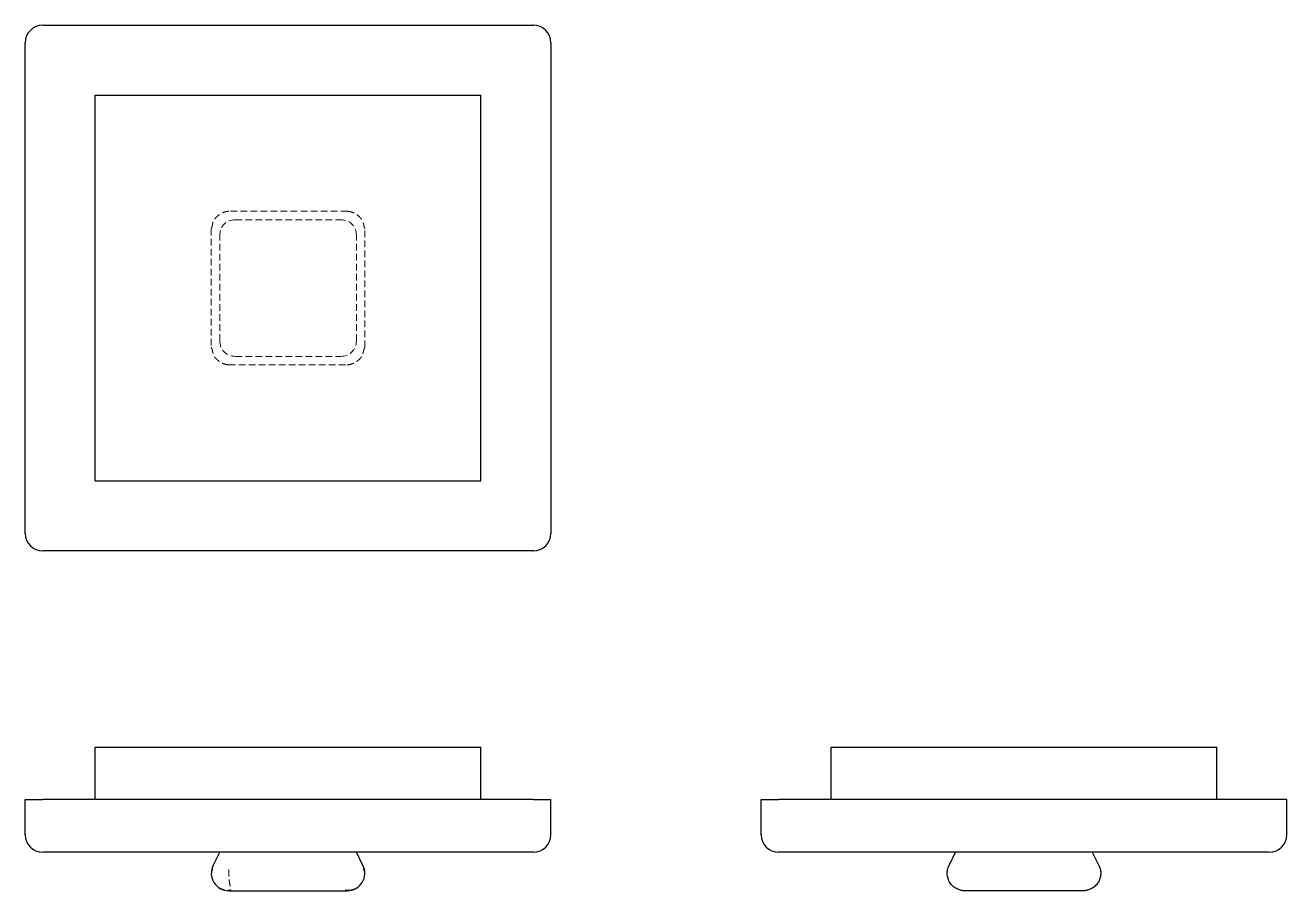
# Model space of a CAD drawing. Header units: millimetres. Extents: x 33 to 273, y 43 to 208.
import ezdxf

# ---------------------------------------------------------------- set-up
doc = ezdxf.new("R2010")
doc.units = ezdxf.units.MM
doc.linetypes.add('HIDDEN', pattern=[1.905, 1.27, -0.635])

msp = doc.modelspace()

# ---------------------------------------------------------------- linework, layer by layer
at = {"color": 7, "linetype": 'Continuous', "lineweight": 25}
for p, q in [((36.33, 208), (129.67, 208)), ((33, 111.33), (33, 204.67)), ((133, 204.67), (133, 111.33)), ((46.33, 194.67), (119.67, 194.67)), ((46.33, 121.33), (46.33, 194.67)), ((119.67, 121.33), (119.67, 194.67)), ((46.33, 121.33), (119.67, 121.33)), ((129.67, 108), (36.33, 108)), ((46.33, 60.67), (46.33, 70.67)), ((46.33, 70.67), (119.67, 70.67)), ((119.67, 60.67), (119.67, 70.67)), ((186.33, 60.67), (186.33, 70.67)), ((186.33, 70.67), (259.67, 70.67)), ((259.67, 60.67), (259.67, 70.67)), ((33, 54), (33, 60.67)), ((33, 60.67), (36.33, 60.67)), ((129.67, 60.67), (36.33, 60.67)), ((129.67, 60.67), (133, 60.67)), ((133, 54), (133, 60.67)), ((173, 54), (173, 60.67)), ((173, 60.67), (176.33, 60.67)), ((269.67, 60.67), (176.33, 60.67)), ((273, 60.67), (269.67, 60.67)), ((273, 54), (273, 60.67)), ((129.67, 50.67), (36.33, 50.67)), ((68.75, 48.16), (70, 50.67)), ((97.25, 48.16), (96, 50.67)), ((269.67, 50.67), (176.33, 50.67)), ((208.75, 48.16), (210, 50.67)), ((236, 50.67), (237.25, 48.16)), ((71.73, 43.33), (94.27, 43.33)), ((234.27, 43.33), (211.73, 43.33))]:
    msp.add_line(p, q, dxfattribs=at)
at = {"color": 7, "linetype": 'HIDDEN', "lineweight": 18}
for p, q in [((94.29, 172.61), (71.71, 172.61)), ((72.98, 171), (93.02, 171)), ((68.39, 169.27), (68.39, 146.73)), ((70, 147.98), (70, 168.02)), ((96, 147.98), (96, 168.02)), ((97.61, 146.73), (97.61, 169.27)), ((72.98, 145), (93.02, 145)), ((71.71, 143.39), (94.29, 143.39))]:
    msp.add_line(p, q, dxfattribs=at)
at = {"color": 7, "linetype": 'Continuous', "lineweight": 25}
for centre, start, end in [((36.33, 204.67), 90, 180), ((129.67, 204.67), 0, 90), ((36.33, 111.33), 180, 270), ((129.67, 111.33), 270, 0), ((36.33, 54), 180, 270), ((129.67, 54), 270, 0), ((176.33, 54), 180, 270), ((269.67, 54), 270, 0), ((71.73, 46.67), 153.4349, 270), ((94.27, 46.67), 270, 26.5651)]:
    msp.add_arc(centre, 3.33, start, end, dxfattribs=at)
at = {"color": 7, "linetype": 'HIDDEN', "lineweight": 18}
for centre, major_axis, start_param, end_param in [((73.73, 167.27), (-2.89, 2.89), 5.598466, 6.967905), ((92.27, 167.27), (2.89, 2.89), 5.598466, 6.967905), ((73.73, 148.73), (2.89, 2.89), 2.456873, 3.826312), ((92.27, 148.73), (-2.89, 2.89), 2.456873, 3.826312)]:
    msp.add_ellipse(centre, major_axis=major_axis, ratio=0.816497, start_param=start_param, end_param=end_param, dxfattribs=at)
for points, knots in [([(71.73, 172.61), (71.57, 172.59), (71.25, 172.57), (70.66, 172.38), (70.02, 172.06), (69.46, 171.61), (69.09, 171.18), (68.83, 170.77), (68.66, 170.35), (68.59, 169.94), (68.54, 169.64), (68.48, 169.47), (68.43, 169.38), (68.41, 169.33), (68.4, 169.3), (68.39, 169.28), (68.39, 169.27)], [0, 0, 0, 0, 0.090804, 0.183587, 0.357386, 0.49818, 0.600753, 0.688662, 0.776033, 0.865801, 0.922138, 0.957611, 0.978825, 0.990049, 0.995331, 1, 1, 1, 1]), ([(97.61, 169.27), (97.61, 169.28), (97.59, 169.37), (97.51, 169.47), (97.45, 169.68), (97.41, 169.96), (97.34, 170.35), (97.17, 170.77), (96.91, 171.18), (96.54, 171.61), (95.98, 172.06), (95.34, 172.38), (94.75, 172.57), (94.43, 172.59), (94.27, 172.61)], [0, 0, 0, 0, 0.004669, 0.055248, 0.087137, 0.134198, 0.223966, 0.311337, 0.399246, 0.501819, 0.642614, 0.816412, 0.909196, 1, 1, 1, 1]), ([(68.39, 146.73), (68.39, 146.72), (68.4, 146.67), (68.45, 146.6), (68.51, 146.47), (68.57, 146.28), (68.65, 145.9), (68.77, 145.39), (68.97, 145), (69.16, 144.74), (69.35, 144.52), (69.68, 144.2), (70.22, 143.83), (70.92, 143.5), (71.45, 143.43), (71.73, 143.39)], [0, 0, 0, 0, 0.004179, 0.029535, 0.049922, 0.085725, 0.147815, 0.278395, 0.381668, 0.421384, 0.459495, 0.558171, 0.68747, 0.840827, 1, 1, 1, 1]), ([(94.27, 143.39), (94.44, 143.41), (94.77, 143.43), (95.35, 143.63), (95.94, 143.93), (96.43, 144.31), (96.78, 144.66), (97.03, 145.02), (97.24, 145.52), (97.36, 146.03), (97.45, 146.39), (97.54, 146.56), (97.58, 146.65), (97.6, 146.69), (97.61, 146.72), (97.61, 146.73)], [0, 0, 0, 0, 0.095528, 0.190319, 0.356929, 0.476057, 0.550878, 0.638025, 0.746704, 0.870953, 0.936393, 0.969004, 0.985045, 0.992688, 1, 1, 1, 1]), ([(68.6, 47.66), (68.61, 47.74), (68.64, 47.9), (68.71, 48.07), (68.75, 48.16)], [0, 0, 0, 0, 0.50633, 1, 1, 1, 1]), ([(97.25, 48.16), (97.29, 48.07), (97.36, 47.9), (97.39, 47.74), (97.4, 47.66)], [0, 0, 0, 0, 0.49367, 1, 1, 1, 1]), ([(71.72, 47.35), (71.72, 47.23), (71.72, 47.1), (71.72, 46.86), (71.72, 46.73), (71.74, 46.35), (71.75, 46.1), (71.81, 45.38), (71.86, 44.92), (71.96, 44.35), (71.99, 44.17), (72.06, 43.87), (72.09, 43.74), (72.1, 43.59), (72.1, 43.54), (72.07, 43.46), (72.05, 43.43), (71.97, 43.38), (71.91, 43.36), (71.82, 43.35), (71.79, 43.34), (71.74, 43.34), (71.73, 43.33), (71.73, 43.33)], [0, 0, 0, 0, 0.0625, 0.0625, 0.125, 0.125, 0.25, 0.25, 0.5, 0.5, 0.625, 0.625, 0.75, 0.75, 0.8125, 0.8125, 0.875, 0.875, 0.9375, 0.9375, 0.96875, 0.96875, 1, 1, 1, 1]), ([(69.73, 44), (69.89, 43.9), (70.23, 43.7), (70.81, 43.53), (71.42, 43.41), (71.84, 43.42), (72.04, 43.43)], [0, 0, 0, 0, 0.231158, 0.483463, 0.744259, 1, 1, 1, 1])]:
    msp.add_open_spline(points, degree=3, knots=knots, dxfattribs=at)
at = {"color": 7, "linetype": 'Continuous', "lineweight": 25}
for points, knots in [([(68.75, 48.16), (68.73, 48.12), (68.7, 48.06), (68.66, 47.96), (68.65, 47.9), (68.64, 47.86)], [0, 0, 0, 0, 0.45761, 0.713869, 1, 1, 1, 1]), ([(97.36, 47.86), (97.35, 47.9), (97.34, 47.96), (97.3, 48.06), (97.27, 48.12), (97.25, 48.16)], [0, 0, 0, 0, 0.2861305, 0.5423897, 1, 1, 1, 1]), ([(97.45, 47.23), (97.44, 47.38), (97.44, 47.69), (97.32, 48), (97.25, 48.16)], [0, 0, 0, 0, 0.506101, 1, 1, 1, 1]), ([(211.73, 43.33), (211.71, 43.33), (211.67, 43.33), (211.6, 43.34), (211.52, 43.34), (211.42, 43.35), (211.3, 43.36), (211.14, 43.38), (210.88, 43.44), (210.53, 43.55), (210.14, 43.73), (209.78, 43.95), (209.45, 44.22), (209.16, 44.53), (208.82, 44.99), (208.52, 45.64), (208.39, 46.35), (208.39, 46.93), (208.44, 47.26), (208.51, 47.54), (208.57, 47.75), (208.66, 47.97), (208.72, 48.1), (208.75, 48.16)], [0, 0, 0, 0, 0.007699, 0.015838, 0.031261, 0.046822, 0.062492, 0.093808, 0.125012, 0.18735, 0.249835, 0.312492, 0.374969, 0.43756, 0.500112, 0.624966, 0.749812, 0.812606, 0.874884, 0.895376, 0.937436, 0.972074, 1, 1, 1, 1]), ([(237.25, 48.16), (237.27, 48.12), (237.31, 48.04), (237.37, 47.91), (237.44, 47.72), (237.49, 47.54), (237.56, 47.26), (237.61, 46.93), (237.61, 46.35), (237.48, 45.64), (237.18, 44.99), (236.84, 44.53), (236.55, 44.22), (236.22, 43.95), (235.86, 43.73), (235.47, 43.55), (235.12, 43.44), (234.86, 43.38), (234.7, 43.36), (234.58, 43.35), (234.48, 43.34), (234.4, 43.34), (234.33, 43.33), (234.29, 43.33), (234.27, 43.33)], [0, 0, 0, 0, 0.017872, 0.038729, 0.06257, 0.10463, 0.125122, 0.187399, 0.250193, 0.375038, 0.499891, 0.562443, 0.625033, 0.68751, 0.750167, 0.812651, 0.874988, 0.906192, 0.937509, 0.953179, 0.968739, 0.984162, 0.992299, 1, 1, 1, 1]), ([(68.56, 47.52), (68.54, 47.43), (68.49, 47.23), (68.43, 47.04), (68.4, 46.94)], [0, 0, 0, 0, 0.448654, 1, 1, 1, 1]), ([(68.58, 47.77), (68.57, 47.72), (68.54, 47.61), (68.53, 47.42), (68.55, 47.31), (68.55, 47.23)], [0, 0, 0, 0, 0.246715, 0.485334, 1, 1, 1, 1]), ([(97.6, 46.94), (97.57, 47.04), (97.51, 47.23), (97.46, 47.43), (97.44, 47.52)], [0, 0, 0, 0, 0.5513461, 1, 1, 1, 1]), ([(93.96, 43.43), (94.16, 43.42), (94.58, 43.41), (95.19, 43.53), (95.77, 43.7), (96.11, 43.9), (96.27, 44)], [0, 0, 0, 0, 0.255741, 0.516537, 0.768842, 1, 1, 1, 1]), ([(94.27, 43.33), (94.27, 43.33), (94.27, 43.33), (94.26, 43.34), (94.22, 43.34), (94.18, 43.35), (94.11, 43.36), (94.04, 43.38), (93.99, 43.41), (93.97, 43.42), (93.96, 43.43)], [0, 0, 0, 0, 0.061576, 0.12667, 0.25002, 0.374473, 0.499801, 0.750266, 0.876315, 1, 1, 1, 1])]:
    msp.add_open_spline(points, degree=3, knots=knots, dxfattribs=at)

doc.saveas('drawing.dxf')
